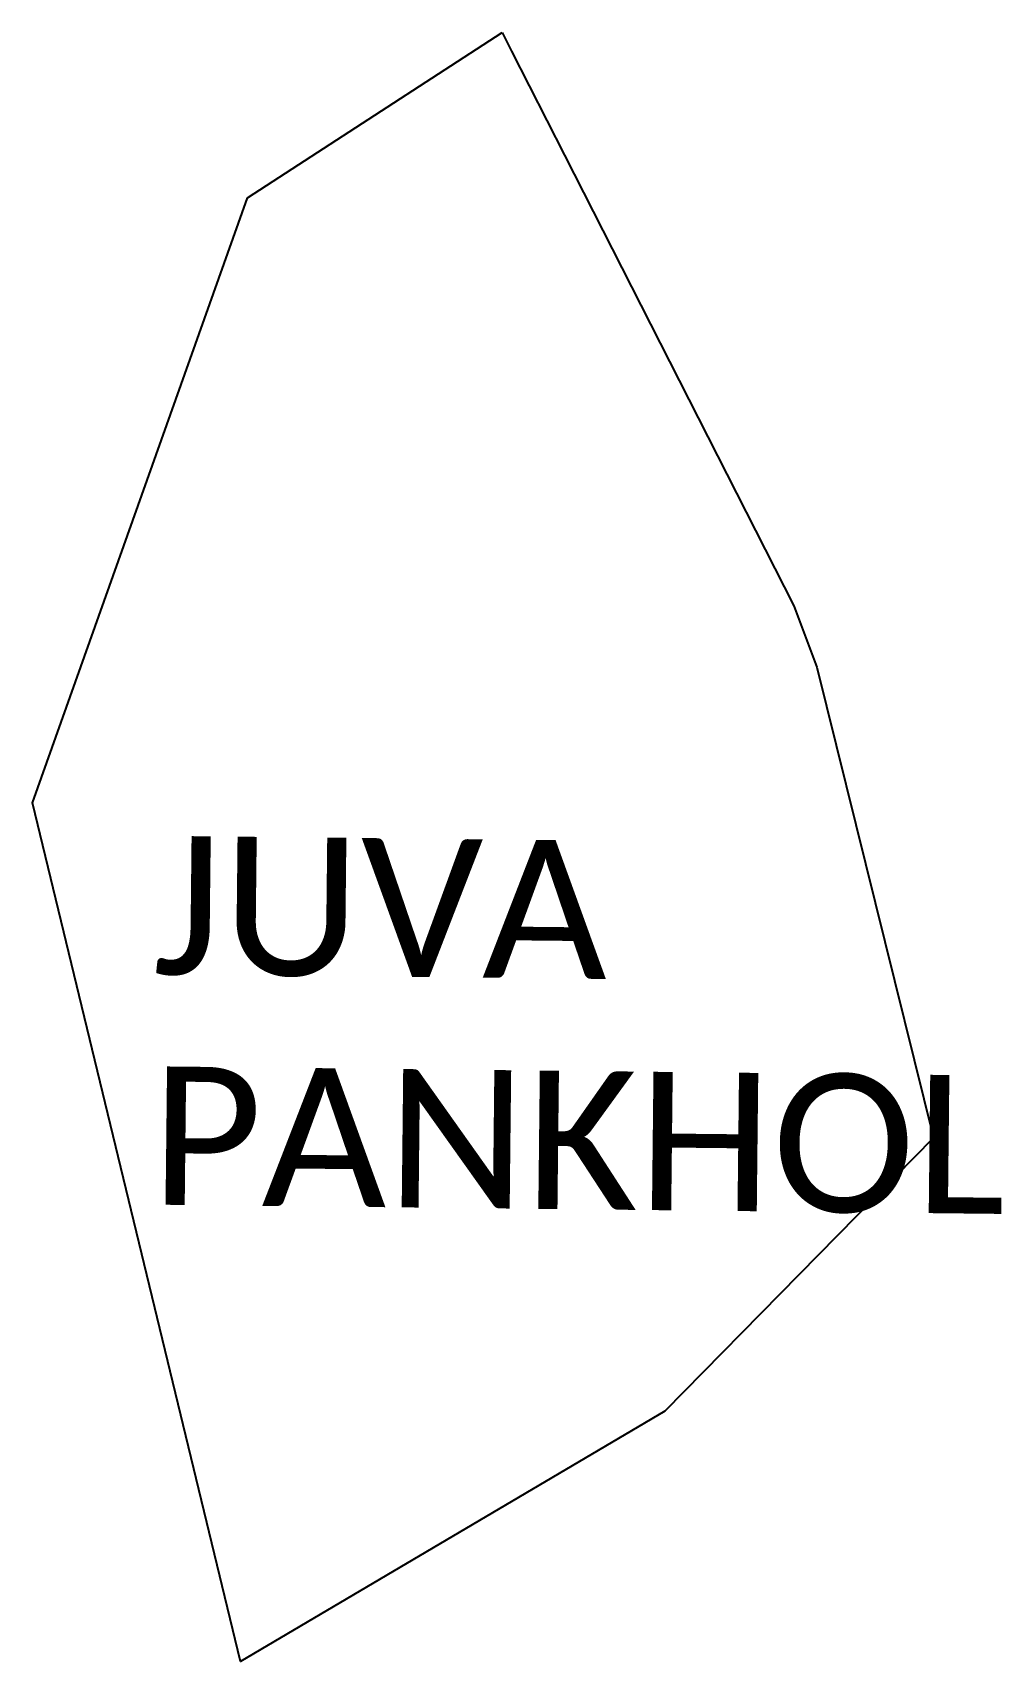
# Model space of a CAD drawing. Header units: metres. Extents: x 335398 to 336292, y 1783666 to 1785169.
import ezdxf

# ---------------------------------------------------------------- set-up
doc = ezdxf.new("R2010")
doc.units = ezdxf.units.M
doc.layers.add('ddddd', color=7, linetype='Continuous')
doc.styles.get("Standard").update_dxf_attribs({"font": 'simplex.shx'})

msp = doc.modelspace()

# ---------------------------------------------------------------- linework, layer by layer
at = {"color": 3, "true_color": 0x00ff00, "flags": 128}
msp.add_lwpolyline([(335596.7, 1785016.5), (335831.6, 1785169)], dxfattribs=at)
at = {"layer": 'ddddd'}
msp.add_polyline3d([(335831.6, 1785169, 0), (335840.3, 1785152, 0), (335840.3, 1785152, 0)], dxfattribs=at)
at = {"layer": 'ddddd', "color": 3, "true_color": 0x00ff00}
msp.add_polyline3d([(335840.3, 1785152, 0), (335889.1, 1785056.1, 0), (336100.8, 1784640.3, 0), (336122.1, 1784583.5, 0), (336229.8, 1784149.4, 0), (335981.9, 1783897.3, 0), (335590.1, 1783666.4, 0), (335398.3, 1784458.4, 0), (335596.7, 1785016.5, 0)], dxfattribs=at)

# ---------------------------------------------------------------- texts
at = {"layer": 'ddddd', "insert": (335510.5, 1784428.1), "char_height": 127.606, "attachment_point": 1, "rotation": 359.3742}
msp.add_mtext_dynamic_manual_height_columns('{\\fCalibri|b0|i0|c0|p34;JUVA PANKHOL}', width=785.058, gutter_width=638, heights=[0], dxfattribs=at)

doc.saveas('drawing.dxf')
